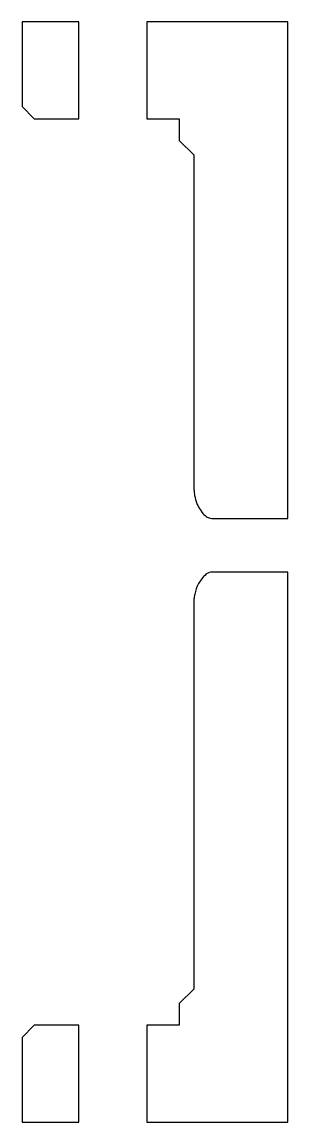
# Model space of a CAD drawing. Header units: metres. Extents: x 0 to 47.5, y 0 to 45.5.
# Drawn here: x 0 to 11, y 0 to 45.5 of the extents above.
import ezdxf

# ---------------------------------------------------------------- set-up
doc = ezdxf.new("R2010")
doc.units = ezdxf.units.M

msp = doc.modelspace()

# ---------------------------------------------------------------- linework, layer by layer
for p, q in [((2.3476, 45.5), (0, 45.5)), ((0, 45.5), (0, 42)), ((2.3476, 41.5), (2.3476, 45.5)), ((11, 45.5), (5.15956, 45.5)), ((5.15956, 45.5), (5.15956, 41.5)), ((11, 24.9659), (11, 45.5)), ((0, 42), (0.5, 41.5)), ((0.5, 41.5), (2.3476, 41.5)), ((5.15956, 41.5), (6.5, 41.5)), ((6.5, 41.5), (6.5, 40.6041)), ((6.5, 40.6041), (7.10409, 40)), ((7.10409, 40), (7.10409, 26.2254)), ((7.10409, 26.2254), (7.11325, 26.0551)), ((7.11325, 26.0551), (7.11332, 26.0537)), ((7.11332, 26.0537), (7.13124, 25.9445)), ((7.13124, 25.9445), (7.13882, 25.8938)), ((7.13882, 25.8938), (7.14079, 25.8806)), ((7.14079, 25.8806), (7.17327, 25.7548)), ((7.17327, 25.7548), (7.18583, 25.7061)), ((7.18583, 25.7061), (7.21726, 25.6238)), ((7.21726, 25.6238), (7.24732, 25.545)), ((7.24732, 25.545), (7.27033, 25.5018)), ((7.27033, 25.5018), (7.32376, 25.4014)), ((7.32376, 25.4014), (7.33227, 25.3897)), ((7.33227, 25.3897), (7.36856, 25.34)), ((7.36856, 25.34), (7.40312, 25.2791)), ((7.40312, 25.2791), (7.41325, 25.2612)), ((7.41325, 25.2612), (7.48184, 25.1746)), ((7.48184, 25.1746), (7.51359, 25.1345)), ((7.51359, 25.1345), (7.56855, 25.0875)), ((7.56855, 25.0875), (7.62232, 25.0416)), ((7.62232, 25.0416), (7.66398, 25.021)), ((7.66398, 25.021), (7.73676, 24.9849)), ((7.73676, 24.9849), (7.76889, 24.9797)), ((7.76889, 24.9797), (7.85409, 24.9659)), ((7.85409, 24.9659), (11, 24.9659)), ((7.32376, 22.3118), (7.30271, 22.2714)), ((7.40289, 22.4227), (7.32376, 22.3118)), ((7.41325, 22.4415), (7.40289, 22.4227)), ((7.4183, 22.4481), (7.41325, 22.4415)), ((7.51359, 22.5723), (7.4183, 22.4481)), ((7.55424, 22.6081), (7.51359, 22.5723)), ((7.62232, 22.6681), (7.55424, 22.6081)), ((7.6873, 22.7013), (7.62232, 22.6681)), ((7.73676, 22.7266), (7.6873, 22.7013)), ((7.81274, 22.7393), (7.73676, 22.7266)), ((7.85409, 22.7462), (7.81274, 22.7393)), ((11, 22.7462), (7.85409, 22.7462)), ((11, 0), (11, 22.7462)), ((7.18583, 22.0004), (7.14378, 21.8339)), ((7.20814, 22.0602), (7.18583, 22.0004)), ((7.24732, 22.165), (7.20814, 22.0602)), ((7.30271, 22.2714), (7.24732, 22.165)), ((7.11059, 21.6205), (7.10409, 21.5077)), ((7.10409, 21.5077), (7.10409, 5.5)), ((7.11332, 21.6679), (7.11059, 21.6205)), ((7.14029, 21.8212), (7.11332, 21.6679)), ((7.14079, 21.8241), (7.14029, 21.8212)), ((7.14378, 21.8339), (7.14079, 21.8241)), ((7.10409, 5.5), (6.5, 4.89591)), ((6.5, 4.89591), (6.5, 4)), ((0.5, 4), (0, 3.5)), ((2.3476, 4), (0.5, 4)), ((2.3476, 0), (2.3476, 4)), ((6.5, 4), (5.15956, 4)), ((5.15956, 4), (5.15956, 0)), ((0, 3.5), (0, 0)), ((0, 0), (2.3476, 0)), ((5.15956, 0), (11, 0))]:
    msp.add_line(p, q)

doc.saveas('drawing.dxf')
